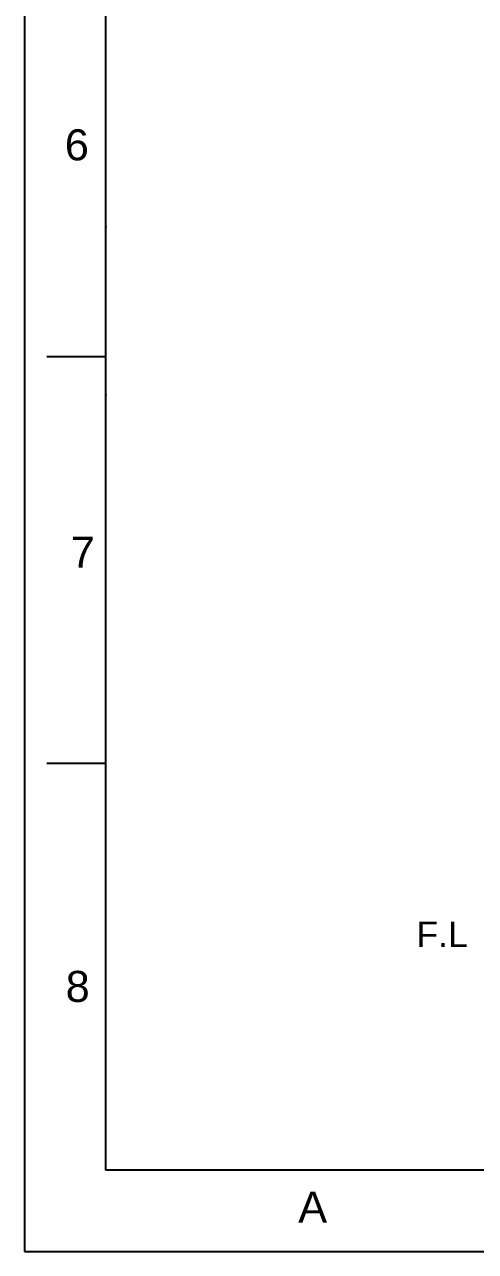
# Model space of a CAD drawing. Header units: millimetres. Extents: x 2915 to 5291, y 1031 to 4391.
# Drawn here: x 2915 to 3358, y 1031 to 2238 of the extents above; entities that cross this region are included whole.
import ezdxf

# ---------------------------------------------------------------- set-up
doc = ezdxf.new("R2010")
doc.units = ezdxf.units.MM
doc.layers.add('FORM', color=7, linetype='Continuous')
doc.layers.add('벽', color=2, linetype='Continuous')
doc.styles.get("Standard").update_dxf_attribs({"font": 'arial.ttf'})

msp = doc.modelspace()

# ---------------------------------------------------------------- linework, layer by layer
at = {"layer": 'FORM', "color": 7, "linetype": 'Continuous'}
for p, q in [((2914.65, 4391.24), (2914.65, 1031.24)), ((2994.65, 1911.24), (2936.51, 1911.24)), ((2994.65, 1511.24), (2936.51, 1511.24)), ((2914.65, 1031.24), (5290.65, 1031.24))]:
    msp.add_line(p, q, dxfattribs=at)
at = {"layer": 'FORM', "linetype": 'Continuous'}
for p, q in [((2994.65, 1111.24), (2994.65, 4311.24)), ((5210.65, 1111.24), (2994.65, 1111.24))]:
    msp.add_line(p, q, dxfattribs=at)
at = {"layer": 'FORM'}
for p in [(2994.65, 2039.17), (2994.65, 2039.17), (2994.65, 1873.63), (2994.65, 1873.63)]:
    msp.add_point(p, dxfattribs=at)

# ---------------------------------------------------------------- texts
at = {"layer": 'FORM', "char_height": 30.5, "attachment_point": 5}
for s, width, insert in [('6', 200, (2966.06, 2119.48)), ('7', 200, (2972.04, 1719.17)), ('8', 200, (2966.92, 1291.73)), ('A', 40, (3197.93, 1074.94))]:
    msp.add_mtext_dynamic_manual_height_columns(s, width=width, gutter_width=50, heights=[0], dxfattribs=dict(at, insert=insert))
at = {"layer": '벽', "color": 2, "insert": (3299.93, 1355.69), "char_height": 25, "attachment_point": 1}
msp.add_mtext_dynamic_manual_height_columns('F.L', width=106.6179, gutter_width=1, heights=[0], dxfattribs=at)

doc.saveas('drawing.dxf')
